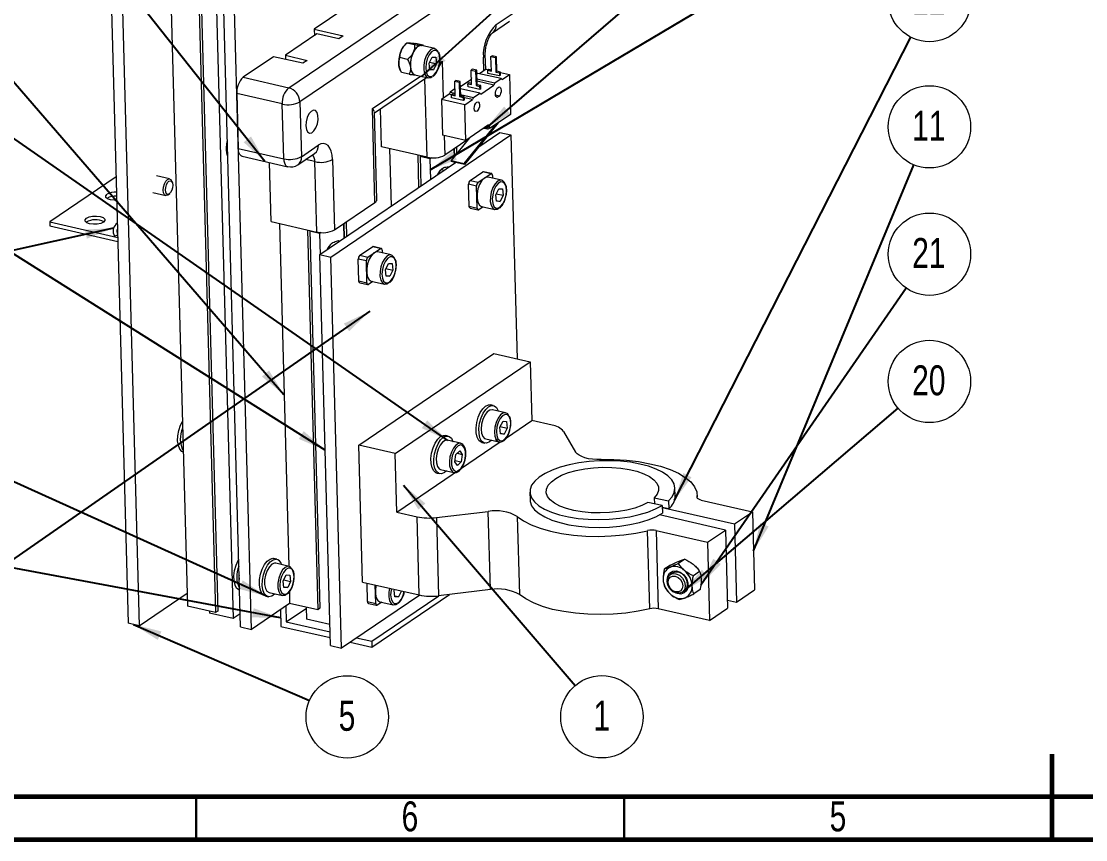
# Model space of a CAD drawing. Header units: millimetres. Extents: x 15 to 415, y 5 to 292.
# Drawn here: x 94.6 to 218.9, y 5 to 100.6 of the extents above; entities that cross this region are included whole.
import ezdxf

# ---------------------------------------------------------------- set-up
doc = ezdxf.new("R2010")
doc.units = ezdxf.units.MM
doc.styles.add('SLDTEXTSTYLE0', font='TXT', dxfattribs={"width": 0.75})
doc.dimstyles.new('SLDDIMSTYLE0', dxfattribs={"dimtxt": 0.18, "dimasz": 3.302, "dimexe": 0, "dimexo": 0.0625, "dimgap": 0, "dimtad": 0, "dimtih": 1, "dimtoh": 1, "dimdec": 0, "dimrnd": 1e-09, "dimzin": 0, "dimdsep": 46, "dimtxsty": 'Standard', "dimsah": 1, "dimcen": 0.09, "dimadec": 0, "dimazin": 0, "dimtfac": 3.302, "dimtdec": 0, "dimtofl": 0, "dimtmove": 0, "dimatfit": 3, "dimfxl": 1, "dimfrac": 2, "dimtolj": 1, "dimtzin": 0, "dimarcsym": 0})

# ---------------------------------------------------------------- blocks, each defined once
blk = doc.blocks.new('SW_NOTE_10')
at = {"color": 0, "linetype": 'Continuous', "lineweight": 0}
blk.add_circle((2.18, 4.28), 4.81, dxfattribs=at)
at = {"color": 0, "linetype": 'Continuous', "lineweight": 0, "insert": (2.11, 6.16), "char_height": 3.5, "attachment_point": 2, "style": 'SLDTEXTSTYLE0'}
blk.add_mtext('12', dxfattribs=at)
blk = doc.blocks.new('SW_NOTE_11')
at = {"color": 0, "linetype": 'Continuous', "lineweight": 0}
blk.add_circle((1.84, 4.44), 4.81, dxfattribs=at)
at = {"color": 0, "linetype": 'Continuous', "lineweight": 0, "insert": (1.77, 6.32), "char_height": 3.5, "attachment_point": 2, "style": 'SLDTEXTSTYLE0'}
blk.add_mtext('11', dxfattribs=at)
blk = doc.blocks.new('SW_NOTE_12')
at = {"color": 0, "linetype": 'Continuous', "lineweight": 0}
blk.add_circle((2.73, 3.95), 4.81, dxfattribs=at)
at = {"color": 0, "linetype": 'Continuous', "lineweight": 0, "insert": (2.66, 5.84), "char_height": 3.5, "attachment_point": 2, "style": 'SLDTEXTSTYLE0'}
blk.add_mtext('21', dxfattribs=at)
blk = doc.blocks.new('SW_NOTE_13')
at = {"color": 0, "linetype": 'Continuous', "lineweight": 0}
blk.add_circle((3.65, 3.12), 4.81, dxfattribs=at)
at = {"color": 0, "linetype": 'Continuous', "lineweight": 0, "insert": (3.58, 5), "char_height": 3.5, "attachment_point": 2, "style": 'SLDTEXTSTYLE0'}
blk.add_mtext('20', dxfattribs=at)
blk = doc.blocks.new('SW_NOTE_14')
at = {"color": 0, "linetype": 'Continuous', "lineweight": 0}
blk.add_circle((3.12, -3.65), 4.81, dxfattribs=at)
at = {"color": 0, "linetype": 'Continuous', "lineweight": 0, "insert": (3.09, -1.77), "char_height": 3.5, "attachment_point": 2, "style": 'SLDTEXTSTYLE0'}
blk.add_mtext('1', dxfattribs=at)
blk = doc.blocks.new('SW_NOTE_15')
at = {"color": 0, "linetype": 'Continuous', "lineweight": 0}
blk.add_circle((4.41, -1.91), 4.81, dxfattribs=at)
at = {"color": 0, "linetype": 'Continuous', "lineweight": 0, "insert": (4.38, -0.03), "char_height": 3.5, "attachment_point": 2, "style": 'SLDTEXTSTYLE0'}
blk.add_mtext('5', dxfattribs=at)

msp = doc.modelspace()

# ---------------------------------------------------------------- linework, layer by layer
at = {"color": 7, "linetype": 'Continuous', "lineweight": 15}
for p, q in [((101.71, 226.76), (107.06, 30.3)), ((102.98, 226.47), (108.33, 30)), ((109.06, 212.77), (113.98, 32.29)), ((112.34, 212.02), (117.25, 31.55)), ((112.6, 212.2), (117.51, 31.72)), ((115.84, 158.78), (119.32, 30.84)), ((120.17, 29.88), (116.69, 157.81)), ((121.44, 29.58), (117.96, 157.52)), ((125.8, 92.87), (150.53, 109.64)), ((151.84, 107.98), (127.12, 91.21)), ((136.93, 105.24), (128.78, 99.71)), ((150.04, 100.25), (152.02, 101.58)), ((128.78, 99.71), (132.18, 98.93)), ((128.78, 99.71), (128.8, 98.95)), ((149.61, 99.3), (151.58, 100.63)), ((129.1, 99.15), (125.42, 96.66)), ((131.65, 98.57), (129.1, 99.15)), ((132.18, 98.93), (131.65, 98.57)), ((139.61, 98.09), (139.42, 97.92)), ((140.51, 97.88), (139.61, 98.08)), ((141.51, 97.84), (140.61, 98.04)), ((141.24, 97.8), (141.32, 97.79)), ((142.87, 97.44), (141.32, 97.79)), ((141.55, 97.74), (141.51, 97.84)), ((124.04, 96.49), (120.49, 94.09)), ((127.44, 95.72), (124.04, 96.49)), ((125.42, 96.66), (127.97, 96.07)), ((125.42, 96.66), (125.43, 96.18)), ((127.97, 96.07), (127.44, 95.72)), ((139.69, 96.18), (138.79, 96.39)), ((142.2, 95.72), (142.55, 96.44)), ((142.27, 95.86), (143.06, 95.68)), ((142.55, 96.44), (142.97, 96.43)), ((142.97, 96.43), (143.06, 95.68)), ((148.81, 94.99), (148.76, 96.77)), ((149.43, 96.51), (149.57, 96.59)), ((149.48, 94.81), (149.43, 96.51)), ((149.43, 96.51), (149.94, 96.39)), ((150.08, 96.48), (149.57, 96.59)), ((150.08, 96.48), (149.94, 96.39)), ((149.94, 96.39), (149.99, 94.7)), ((150.12, 94.79), (150.08, 96.48)), ((138.77, 95.09), (138.83, 94.96)), ((139.88, 94.44), (138.98, 94.65)), ((142.28, 94.97), (142.2, 95.72)), ((142.27, 95.05), (142.71, 94.95)), ((142.71, 94.95), (142.28, 94.97)), ((143.06, 95.68), (142.71, 94.95)), ((147.12, 94.94), (147.25, 95.02)), ((147.17, 93.24), (147.12, 94.94)), ((147.12, 94.94), (147.63, 94.82)), ((147.76, 94.91), (147.25, 95.02)), ((147.76, 94.91), (147.63, 94.82)), ((147.63, 94.82), (147.68, 93.13)), ((147.81, 93.22), (147.76, 94.91)), ((147.89, 94.55), (147.77, 94.47)), ((150.61, 93.93), (147.89, 94.55)), ((148.87, 95.03), (148.1, 94.51)), ((148.87, 95.03), (149.14, 94.97)), ((149.19, 95), (149.06, 94.91)), ((149.07, 94.55), (149.06, 94.91)), ((149.06, 94.91), (149.48, 94.81)), ((150.43, 94.24), (149.07, 94.55)), ((149.48, 94.93), (149.19, 95)), ((149.99, 94.7), (150.12, 94.79)), ((149.99, 94.7), (150.42, 94.6)), ((150.55, 94.69), (150.12, 94.79)), ((150.55, 94.69), (150.42, 94.6)), ((150.42, 94.6), (150.43, 94.24)), ((150.56, 94.32), (150.55, 94.69)), ((150.55, 94.65), (151.59, 94.41)), ((120.49, 94.09), (125.8, 92.87)), ((135.82, 89.94), (141.9, 94.07)), ((140.54, 94.38), (142.09, 94.03)), ((145.2, 93.63), (145.33, 93.72)), ((145.25, 91.94), (145.2, 93.63)), ((145.2, 93.63), (145.71, 93.52)), ((145.84, 93.61), (145.33, 93.72)), ((145.84, 93.61), (145.71, 93.52)), ((145.71, 93.52), (145.76, 91.83)), ((145.89, 91.92), (145.84, 93.61)), ((147.06, 93.8), (145.86, 92.99)), ((146.87, 93.43), (146.74, 93.34)), ((146.75, 92.98), (146.74, 93.34)), ((146.74, 93.34), (147.17, 93.24)), ((147.16, 93.36), (146.87, 93.43)), ((147.14, 94.02), (147.06, 93.8)), ((147.15, 93.78), (147.06, 93.8)), ((147.79, 93.91), (149.88, 93.43)), ((149.78, 93.18), (147.8, 93.63)), ((149.88, 93.43), (149.78, 93.18)), ((149.88, 93.43), (150.61, 93.93)), ((150.56, 94.32), (150.43, 94.24)), ((150.72, 93.82), (150.61, 93.93)), ((150.72, 93.82), (151.59, 94.41)), ((151.59, 94.41), (151.72, 89.75)), ((125.05, 90.97), (119.74, 92.18)), ((119.74, 92.18), (119.91, 85.78)), ((144.56, 92.11), (143.66, 91.5)), ((144.66, 92.36), (144.56, 92.11)), ((144.83, 92.04), (144.56, 92.11)), ((145.22, 92.74), (144.66, 92.36)), ((144.66, 92.36), (145.24, 92.23)), ((144.95, 92.13), (144.82, 92.04)), ((144.83, 91.67), (144.82, 92.04)), ((144.82, 92.04), (145.25, 91.94)), ((145.24, 92.06), (144.95, 92.13)), ((148.12, 92.24), (145.86, 92.75)), ((145.88, 92.08), (147.38, 91.74)), ((148.11, 92.67), (146.75, 92.98)), ((147.38, 91.74), (148.12, 92.24)), ((147.68, 93.13), (147.81, 93.22)), ((147.68, 93.13), (148.1, 93.03)), ((148.23, 93.12), (147.81, 93.22)), ((148.23, 93.12), (148.1, 93.03)), ((148.1, 93.03), (148.11, 92.67)), ((148.24, 92.75), (148.11, 92.67)), ((148.23, 92.13), (148.12, 92.24)), ((148.23, 92.13), (149.78, 93.18)), ((148.24, 92.75), (148.23, 93.12)), ((150.15, 92.81), (150.38, 92.97)), ((125.23, 84.57), (125.05, 90.97)), ((127.12, 91.21), (127.29, 84.81)), ((146.38, 90.88), (143.66, 91.5)), ((143.66, 91.5), (143.78, 87.34)), ((146.19, 91.36), (144.83, 91.67)), ((145.76, 91.83), (145.89, 91.92)), ((145.76, 91.83), (146.18, 91.73)), ((146.31, 91.82), (145.89, 91.92)), ((146.31, 91.82), (146.18, 91.73)), ((146.18, 91.73), (146.19, 91.36)), ((146.32, 91.45), (146.19, 91.36)), ((146.32, 91.45), (146.31, 91.82)), ((147.28, 91.48), (146.32, 91.7)), ((146.38, 90.88), (147.28, 91.48)), ((146.5, 86.72), (146.38, 90.88)), ((147.38, 91.74), (147.28, 91.48)), ((150.41, 91.89), (149.97, 91.99)), ((150.1, 91.77), (150.19, 91.75)), ((150.41, 91.89), (150.19, 91.75)), ((135.87, 79.47), (135.58, 90.43)), ((136.1, 79.8), (135.82, 90.03)), ((136.65, 85.97), (136.53, 90.42)), ((151.72, 89.75), (149.35, 88.14)), ((146.29, 84), (150.02, 88.6)), ((150.28, 88.78), (146.32, 83.88)), ((149.15, 88.52), (146.5, 86.72)), ((149.15, 88.52), (149.35, 88.14)), ((130.71, 73.08), (151.75, 87.35)), ((146.5, 86.72), (143.78, 87.34)), ((148.01, 85.97), (150.48, 87.64)), ((148.61, 88.15), (149.04, 88.05)), ((148.69, 88.21), (148.92, 88.16)), ((149.35, 88.14), (148.79, 88.27)), ((148.91, 88.24), (148.92, 88.16)), ((150.48, 87.64), (151.75, 87.35)), ((151.75, 87.35), (152.47, 61.18)), ((118.61, 86.53), (118.62, 86.6)), ((127.29, 84.81), (129.26, 86.15)), ((141.96, 84.75), (136.65, 85.97)), ((146.83, 86.9), (144.03, 85)), ((146.91, 87), (144.76, 84.35)), ((145.4, 85.93), (145.42, 85.16)), ((146.67, 86.79), (146.68, 86.71)), ((118.65, 85.49), (118.59, 85.5)), ((119.91, 85.78), (125.23, 84.57)), ((120.37, 84.86), (125.68, 83.64)), ((126.86, 83.86), (128.83, 85.2)), ((128.83, 85.2), (128.83, 85.2)), ((137.59, 85.75), (137.78, 79.03)), ((140.87, 85.01), (140.97, 81.2)), ((141.14, 84.94), (141.23, 81.37)), ((142.3, 84.56), (141.14, 84.83)), ((142.48, 84.69), (142.3, 84.56)), ((142.3, 84.56), (142.37, 82.14)), ((145.08, 85.71), (145.11, 84.77)), ((145.13, 85.75), (145.16, 84.84)), ((123.76, 77.23), (123.57, 84.12)), ((129.08, 76.01), (128.85, 84.24)), ((129.43, 73.37), (145.28, 84.12)), ((130.92, 84.48), (131.14, 76.26)), ((143.7, 83.42), (143.63, 83.36)), ((143.63, 83.32), (143.98, 83.24)), ((144.76, 84.35), (146.29, 84)), ((144.76, 84.35), (144.79, 84.23)), ((146.32, 83.88), (144.79, 84.23)), ((145.12, 84.15), (145.13, 84.01)), ((145.18, 84.14), (145.18, 84.05)), ((146.32, 83.88), (146.29, 84)), ((105.64, 82.44), (97.88, 77.18)), ((111.89, 82.22), (110.35, 82.57)), ((147, 82.03), (148.47, 83.03)), ((147.93, 81.82), (149.4, 82.82)), ((149.4, 82.82), (148.47, 83.03)), ((149.49, 82.84), (148.55, 83.05)), ((150.65, 82.07), (149.1, 82.42)), ((149.6, 82.62), (149.6, 82.31)), ((112.2, 81.81), (112.12, 81.99)), ((147.75, 81.37), (146.82, 81.59)), ((146.89, 79.03), (146.82, 81.59)), ((147, 82.03), (147.93, 81.82)), ((147.82, 78.81), (147.75, 81.37)), ((149.98, 80.35), (150.33, 81.07)), ((150.33, 81.07), (150.76, 81.06)), ((150.76, 81.06), (150.84, 80.31)), ((109.91, 80.62), (111.45, 80.27)), ((111.75, 80.38), (111.9, 80.5)), ((150.06, 79.6), (149.98, 80.35)), ((150.05, 80.49), (150.84, 80.31)), ((150.05, 79.69), (150.49, 79.59)), ((150.49, 79.59), (150.06, 79.6)), ((150.84, 80.31), (150.49, 79.59)), ((131.14, 76.26), (135.87, 79.47)), ((146.89, 79.03), (147.82, 78.81)), ((147, 78.81), (147.93, 78.6)), ((148.53, 78.96), (148.02, 78.62)), ((148.32, 79.01), (149.87, 78.66)), ((97.88, 77.18), (97.9, 76.73)), ((97.88, 77.18), (105.83, 75.37)), ((123.76, 77.23), (129.08, 76.01)), ((132.51, 77.19), (132.55, 75.49)), ((97.9, 76.73), (105.84, 74.91)), ((105.78, 77.04), (105.66, 76.96)), ((124.71, 77.01), (125.8, 36.95)), ((127.98, 76.26), (129.19, 31.87)), ((128.25, 76.2), (129.45, 32.05)), ((129.41, 75.82), (128.25, 76.09)), ((129.59, 75.94), (129.41, 75.82)), ((132.19, 76.97), (132.24, 75.27)), ((132.24, 77.01), (132.29, 75.31)), ((105.47, 75.54), (105.82, 75.69)), ((129.41, 75.82), (129.48, 73.4)), ((131.61, 75.01), (131.79, 74.97)), ((130.68, 27.68), (129.43, 73.37)), ((129.43, 73.37), (130.71, 73.08)), ((130.36, 74), (130.55, 74.29)), ((130.55, 74.29), (130.73, 74.25)), ((134.11, 73.29), (135.58, 74.29)), ((135.04, 73.08), (136.51, 74.08)), ((136.51, 74.08), (135.58, 74.29)), ((136.6, 74.1), (135.67, 74.31)), ((137.76, 73.33), (136.21, 73.68)), ((136.71, 73.88), (136.72, 73.57)), ((131.95, 27.39), (130.71, 73.08)), ((134.87, 72.63), (133.93, 72.84)), ((134, 70.29), (133.93, 72.84)), ((134.11, 73.29), (135.04, 73.08)), ((134.94, 70.07), (134.87, 72.63)), ((137.09, 71.61), (137.44, 72.33)), ((137.44, 72.33), (137.87, 72.32)), ((137.87, 72.32), (137.95, 71.57)), ((137.17, 70.86), (137.09, 71.61)), ((137.16, 71.75), (137.95, 71.57)), ((137.16, 70.94), (137.6, 70.84)), ((137.95, 71.57), (137.6, 70.84)), ((134, 70.29), (134.94, 70.07)), ((134.11, 70.07), (135.04, 69.86)), ((135.64, 70.22), (135.13, 69.88)), ((135.43, 70.27), (136.98, 69.92)), ((137.6, 70.84), (137.17, 70.86)), ((133.99, 51.11), (149.75, 61.8)), ((149.75, 61.8), (154, 60.83)), ((138.24, 50.13), (154, 60.83)), ((154, 60.83), (154.19, 53.97)), ((149.7, 55.73), (149.36, 55.81)), ((151.14, 54.89), (149.59, 55.24)), ((150.48, 53.2), (150.84, 53.91)), ((150.84, 53.91), (151.26, 53.86)), ((151.23, 51.97), (154.19, 53.97)), ((151.26, 53.86), (151.32, 53.1)), ((156.56, 53.43), (154.19, 53.97)), ((144.44, 52.16), (144.1, 52.24)), ((150.54, 52.44), (150.48, 53.2)), ((150.52, 53.28), (151.32, 53.1)), ((150.53, 52.49), (150.96, 52.39)), ((150.96, 52.39), (150.54, 52.44)), ((151.32, 53.1), (150.96, 52.39)), ((157.9, 52.71), (159.32, 50.28)), ((113.45, 51.52), (113.45, 51.57)), ((134.42, 35.11), (133.99, 51.11)), ((138.24, 50.13), (133.99, 51.11)), ((138.42, 43.28), (150.51, 51.48)), ((145.88, 51.32), (144.33, 51.68)), ((148.36, 51.42), (148.7, 51.34)), ((148.81, 51.83), (150.36, 51.48)), ((138.42, 43.28), (138.24, 50.13)), ((145.19, 49.15), (145.33, 50)), ((145.33, 50), (145.78, 50.43)), ((145.49, 50.15), (146.08, 50.01)), ((145.78, 50.43), (146.08, 50.01)), ((146.08, 50.01), (145.94, 49.16)), ((145.5, 48.73), (145.19, 49.15)), ((145.22, 49.33), (145.94, 49.16)), ((145.94, 49.16), (145.5, 48.73)), ((143.1, 47.85), (143.44, 47.78)), ((143.55, 48.26), (145.1, 47.91)), ((145.07, 47.92), (145.2, 47.9)), ((170.94, 45.17), (170.92, 46.08)), ((153.97, 45.62), (153.99, 44.71)), ((168.5, 44.95), (170.16, 44.61)), ((168.5, 44.95), (168.52, 44.25)), ((173.52, 44.96), (173.51, 45.24)), ((169.42, 44.06), (167.76, 44.4)), ((169.42, 44.06), (169.45, 43.15)), ((169.43, 43.85), (170.19, 43.69)), ((169.43, 43.83), (177.87, 41.9)), ((170.16, 44.61), (170.19, 43.69)), ((173.98, 44.69), (179.98, 43.33)), ((138.42, 43.28), (140.79, 42.74)), ((141.04, 33.6), (140.79, 42.74)), ((143.06, 42.64), (149.11, 43.36)), ((143.06, 42.64), (143.31, 33.5)), ((149.36, 34.22), (149.11, 43.36)), ((152.5, 42.78), (152.75, 33.64)), ((176.82, 41.18), (169.1, 42.95)), ((177.87, 41.9), (179.98, 43.33)), ((179.98, 43.33), (180.22, 34.19)), ((167.97, 31.98), (167.72, 41.11)), ((168.72, 41.13), (174.71, 39.76)), ((168.72, 41.13), (168.97, 31.99)), ((174.71, 39.76), (176.82, 41.18)), ((176.82, 41.18), (177.07, 32.05)), ((177.87, 41.9), (178.12, 32.76)), ((174.71, 39.76), (174.96, 30.62)), ((123.96, 37.88), (124.06, 37.86)), ((124.4, 37.79), (124.06, 37.86)), ((172.07, 37.77), (171.34, 37.28)), ((125.84, 36.94), (124.28, 37.3)), ((170.4, 37.1), (169.67, 36.61)), ((170.64, 36.16), (170.36, 35.97)), ((173.8, 36.33), (173.07, 35.83)), ((125.17, 35.22), (125.51, 35.95)), ((125.25, 34.48), (125.17, 35.22)), ((125.23, 35.37), (126.02, 35.19)), ((125.51, 35.95), (125.94, 35.93)), ((126.02, 35.19), (125.68, 34.46)), ((125.94, 35.93), (126.02, 35.19)), ((134.42, 35.11), (141.04, 33.6)), ((135.02, 32.82), (134.96, 34.99)), ((108.33, 30), (113.94, 33.81)), ((123.5, 33.89), (125.06, 33.53)), ((125.24, 34.56), (125.68, 34.46)), ((125.68, 34.46), (125.25, 34.48)), ((125.88, 33.95), (125.91, 32.62)), ((141.1, 33.59), (131.95, 27.39)), ((135.52, 27.51), (144.58, 33.65)), ((135.96, 32.61), (135.9, 34.78)), ((138.11, 34.14), (138.17, 34.26)), ((138.19, 33.4), (138.11, 34.14)), ((138.96, 34.08), (138.62, 33.38)), ((149.36, 34.22), (143.31, 33.5)), ((171.77, 33.91), (172.04, 34.09)), ((173.85, 34.22), (173.13, 33.72)), ((178.12, 32.76), (180.22, 34.19)), ((125.91, 32.62), (121.44, 29.58)), ((123.05, 33.48), (123.39, 33.4)), ((129.19, 31.87), (125.91, 32.62)), ((135.02, 32.82), (135.96, 32.61)), ((135.13, 32.6), (136.06, 32.39)), ((135.5, 28.19), (143.33, 33.51)), ((136.66, 32.76), (136.15, 32.41)), ((136.45, 32.8), (138, 32.45)), ((138.18, 33.48), (138.62, 33.38)), ((138.62, 33.38), (138.19, 33.4)), ((177.04, 33.01), (178.12, 32.76)), ((117.25, 31.55), (113.98, 32.29)), ((116.55, 31.7), (116.56, 31.47)), ((119.32, 30.84), (116.56, 31.47)), ((117.51, 31.72), (117.25, 31.55)), ((120.13, 31.39), (119.32, 30.84)), ((124.84, 31.89), (124.89, 29.93)), ((125.46, 32.31), (125.51, 30.47)), ((125.51, 30.47), (127.86, 32.07)), ((127.85, 32.17), (127.89, 30.76)), ((129.45, 32.05), (129.19, 31.87)), ((174.96, 30.62), (168.97, 31.99)), ((174.96, 30.62), (177.07, 32.05)), ((108.33, 30), (107.06, 30.3)), ((120.17, 29.88), (121.44, 29.58)), ((124.89, 29.93), (130.65, 28.62)), ((125.51, 30.47), (130.63, 29.3)), ((130.61, 30.14), (127.89, 30.76)), ((130.68, 27.68), (131.95, 27.39)), ((132.98, 28.09), (135.52, 27.51)), ((133.73, 28.6), (135.5, 28.19)), ((135.5, 28.19), (135.52, 27.51))]:
    msp.add_line(p, q, dxfattribs=at)
at = {"color": 8, "linetype": 'Continuous', "lineweight": 15}
for p, q in [((143.44, 95.77), (143.73, 95.96)), ((143.73, 95.96), (143.85, 91.62)), ((148.58, 94.84), (148.54, 96.43)), ((135.58, 90.43), (141.18, 94.23)), ((141.96, 84.75), (141.71, 93.94)), ((143.97, 87.3), (144.03, 85)), ((128.85, 84.24), (127.77, 84.48)), ((173.51, 45.04), (173.51, 45.01))]:
    msp.add_line(p, q, dxfattribs=at)
at = {"color": 7, "linetype": 'Continuous', "lineweight": 60}
for p, q in [((215, 5), (215, 15)), ((410, 10), (20, 10)), ((415, 5), (15, 5))]:
    msp.add_line(p, q, dxfattribs=at)
at = {"color": 7, "linetype": 'Continuous', "lineweight": 30}
for p, q in [((115, 5), (115, 10)), ((165, 5), (165, 10))]:
    msp.add_line(p, q, dxfattribs=at)
at = {"color": 7, "linetype": 'Continuous', "lineweight": 15, "flags": 128}
for points in [[(141.32, 97.79), (141.17, 97.8), (140.86, 97.67), (140.57, 97.37), (140.31, 96.94), (140.12, 96.4), (140.02, 95.84), (140.01, 95.3), (140.11, 94.85), (140.29, 94.53), (140.54, 94.38)], [(143.25, 97.08), (143.21, 97.15), (142.99, 97.39), (142.72, 97.45), (142.42, 97.32), (142.12, 97.02), (141.86, 96.58), (141.67, 96.05), (141.57, 95.49), (141.57, 94.95), (141.66, 94.49), (141.84, 94.18), (142.09, 94.03), (142.39, 94.06), (142.57, 94.17)], [(143.41, 95.67), (143.46, 96.2), (143.4, 96.67), (143.26, 97.02), (143.04, 97.21), (142.77, 97.23), (142.48, 97.05), (142.21, 96.72), (141.99, 96.26), (141.85, 95.73), (141.8, 95.2), (141.85, 94.73), (141.99, 94.38), (142.21, 94.18), (142.48, 94.17), (142.77, 94.35), (143.04, 94.68), (143.26, 95.14), (143.41, 95.67)], [(150.19, 91.75), (150.1, 91.77), (150.02, 91.84), (149.97, 91.97), (149.95, 92.13), (149.96, 92.31), (150, 92.5), (150.07, 92.67), (150.15, 92.81)], [(150.38, 92.97), (150.47, 92.95), (150.54, 92.86), (150.59, 92.74), (150.61, 92.57), (150.6, 92.39), (150.56, 92.21), (150.49, 92.03), (150.41, 91.89)], [(147.47, 90.45), (147.49, 90.68), (147.55, 90.89), (147.65, 91.08), (147.77, 91.2), (147.89, 91.24), (147.99, 91.19), (148.06, 91.06), (148.09, 90.87), (148.07, 90.65), (148.01, 90.43), (147.91, 90.25), (147.8, 90.13), (147.68, 90.09), (147.57, 90.14), (147.5, 90.26), (147.47, 90.45)], [(127.8, 88.41), (127.86, 87.99), (128.01, 87.7), (128.23, 87.56), (128.49, 87.61), (128.75, 87.83), (128.98, 88.2), (129.15, 88.66), (129.24, 89.16), (129.22, 89.62), (129.12, 89.98), (128.93, 90.2), (128.68, 90.25), (128.42, 90.11), (128.17, 89.81), (127.96, 89.39), (127.83, 88.9), (127.8, 88.41)], [(148.92, 88.16), (148.97, 88.09), (149.04, 88.05), (149.11, 88.05), (149.19, 88.09), (149.26, 88.16), (149.27, 88.16)], [(130.92, 84.48), (130.87, 85), (130.77, 85.45), (130.61, 85.82), (130.4, 86.11), (130.15, 86.29), (129.87, 86.35), (129.57, 86.31), (129.26, 86.15)], [(120.37, 84.86), (120.29, 84.88), (120.17, 84.97), (120.07, 85.11), (119.99, 85.3), (119.94, 85.53), (119.91, 85.78)], [(111.14, 80.89), (111.17, 81.26), (111.28, 81.64), (111.44, 81.95), (111.64, 82.16), (111.85, 82.23), (112.02, 82.14), (112.12, 81.99)], [(149.1, 82.42), (148.95, 82.43), (148.65, 82.3), (148.35, 82.01), (148.1, 81.57), (147.91, 81.04), (147.8, 80.47), (147.8, 79.93), (147.89, 79.48), (148.08, 79.16), (148.32, 79.01)], [(151.03, 81.71), (151, 81.78), (150.78, 82.02), (150.5, 82.08), (150.2, 81.95), (149.9, 81.65), (149.65, 81.21), (149.46, 80.68), (149.36, 80.12), (149.35, 79.58), (149.44, 79.13), (149.63, 78.81), (149.88, 78.66), (150.17, 78.69), (150.35, 78.8)], [(149.6, 82.62), (149.59, 82.68), (149.58, 82.73), (149.56, 82.78), (149.54, 82.81), (149.51, 82.83), (149.47, 82.84), (149.44, 82.83), (149.4, 82.82)], [(111.75, 80.38), (111.69, 80.33), (111.49, 80.26), (111.31, 80.35), (111.19, 80.57), (111.14, 80.89)], [(111.4, 80.92), (111.43, 81.22), (111.51, 81.53), (111.65, 81.78), (111.81, 81.95), (111.97, 82), (112.12, 81.94), (112.21, 81.76), (112.26, 81.5), (112.23, 81.19), (112.14, 80.89), (112.01, 80.63), (111.85, 80.47), (111.68, 80.41), (111.54, 80.48), (111.44, 80.66), (111.4, 80.92)], [(151.19, 80.3), (151.24, 80.83), (151.19, 81.3), (151.04, 81.65), (150.82, 81.85), (150.55, 81.86), (150.26, 81.68), (149.99, 81.35), (149.77, 80.89), (149.63, 80.36), (149.58, 79.83), (149.63, 79.36), (149.78, 79.01), (150, 78.81), (150.27, 78.8), (150.56, 78.98), (150.83, 79.31), (151.05, 79.77), (151.19, 80.3)], [(105.71, 79.72), (105.4, 79.72), (104.97, 79.77), (104.63, 79.89), (104.44, 80.06), (104.43, 80.24), (104.59, 80.42)], [(147, 78.81), (146.98, 78.82), (146.95, 78.84), (146.93, 78.87), (146.91, 78.91), (146.89, 78.97), (146.89, 79.03)], [(147.82, 78.81), (147.83, 78.75), (147.84, 78.7), (147.86, 78.66), (147.88, 78.62), (147.91, 78.6), (147.95, 78.6), (147.98, 78.6), (148.02, 78.62)], [(102.17, 77.62), (102.48, 77.77), (102.9, 77.85), (103.36, 77.87), (103.79, 77.81), (104.12, 77.7), (104.31, 77.53), (104.33, 77.35), (104.17, 77.17), (103.85, 77.02), (103.44, 76.94), (102.98, 76.92), (102.55, 76.98), (102.21, 77.1), (102.02, 77.26), (102.01, 77.45), (102.17, 77.62)], [(136.21, 73.68), (136.06, 73.69), (135.76, 73.56), (135.46, 73.26), (135.21, 72.82), (135.02, 72.29), (134.91, 71.73), (134.91, 71.19), (135, 70.74), (135.19, 70.42), (135.43, 70.27)], [(136.71, 73.88), (136.7, 73.94), (136.69, 73.99), (136.67, 74.04), (136.65, 74.07), (136.62, 74.09), (136.59, 74.1), (136.55, 74.09), (136.51, 74.08)], [(138.15, 72.97), (138.11, 73.04), (137.89, 73.28), (137.61, 73.34), (137.31, 73.21), (137.02, 72.91), (136.76, 72.47), (136.57, 71.94), (136.47, 71.38), (136.46, 70.84), (136.56, 70.38), (136.74, 70.06), (136.99, 69.91), (137.28, 69.95), (137.47, 70.06)], [(138.3, 71.56), (138.35, 72.09), (138.3, 72.56), (138.16, 72.91), (137.93, 73.1), (137.66, 73.12), (137.38, 72.94), (137.1, 72.61), (136.88, 72.15), (136.74, 71.62), (136.69, 71.09), (136.74, 70.62), (136.89, 70.27), (137.11, 70.07), (137.38, 70.06), (137.67, 70.23), (137.94, 70.57), (138.16, 71.03), (138.3, 71.56)], [(134.11, 70.07), (134.09, 70.08), (134.06, 70.1), (134.04, 70.13), (134.02, 70.17), (134.01, 70.23), (134, 70.29)], [(134.94, 70.07), (134.94, 70.01), (134.95, 69.96), (134.97, 69.92), (135, 69.88), (135.02, 69.86), (135.06, 69.85), (135.09, 69.86), (135.13, 69.88)], [(148.36, 51.42), (148.27, 51.45), (148, 51.66), (147.8, 52.03), (147.69, 52.53), (147.68, 53.11), (147.76, 53.74), (147.93, 54.36), (148.17, 54.91), (148.47, 55.36), (148.8, 55.67), (149.14, 55.81), (149.36, 55.81)], [(149.48, 51.68), (149.25, 51.48), (148.92, 51.34), (148.61, 51.37), (148.34, 51.58), (148.14, 51.95), (148.03, 52.45), (148.02, 53.04), (148.1, 53.66), (148.27, 54.28), (148.51, 54.83), (148.81, 55.28), (149.14, 55.59), (149.48, 55.74), (149.79, 55.7), (150.06, 55.49), (150.25, 55.12), (150.26, 55.09)], [(149.59, 55.24), (149.57, 55.25), (149.28, 55.21), (148.97, 54.98), (148.7, 54.6), (148.47, 54.11), (148.33, 53.55), (148.28, 52.99), (148.33, 52.49), (148.47, 52.11)], [(151.53, 54.52), (151.38, 54.75), (151.12, 54.89), (150.83, 54.85), (150.53, 54.63), (150.25, 54.25), (150.02, 53.75), (149.88, 53.2), (149.83, 52.64), (149.88, 52.14), (150.02, 51.75), (150.02, 51.75)], [(113.49, 50.29), (113.32, 50.37), (113.07, 50.64), (112.91, 51.06), (112.83, 51.6), (112.85, 52.2), (112.97, 52.83), (113.17, 53.43), (113.39, 53.88)], [(150.24, 51.86), (150.46, 51.65), (150.72, 51.61), (151.01, 51.77), (151.28, 52.08), (151.51, 52.53), (151.67, 53.05), (151.73, 53.59), (151.69, 54.07), (151.55, 54.44), (151.34, 54.65), (151.07, 54.69), (150.79, 54.53), (150.51, 54.22), (150.28, 53.77), (150.13, 53.25), (150.07, 52.71), (150.11, 52.23), (150.24, 51.86)], [(143.1, 47.85), (143, 47.88), (142.74, 48.09), (142.54, 48.46), (142.43, 48.96), (142.42, 49.55), (142.5, 50.17), (142.67, 50.79), (142.91, 51.34), (143.21, 51.79), (143.54, 52.1), (143.88, 52.25), (144.1, 52.24)], [(144.22, 48.11), (143.99, 47.91), (143.66, 47.77), (143.34, 47.81), (143.08, 48.02), (142.88, 48.39), (142.77, 48.88), (142.76, 49.47), (142.84, 50.09), (143.01, 50.71), (143.25, 51.27), (143.55, 51.72), (143.88, 52.03), (144.22, 52.17), (144.53, 52.13), (144.8, 51.92), (144.99, 51.55), (145, 51.52)], [(144.33, 51.68), (144.08, 51.66), (143.77, 51.47), (143.49, 51.12), (143.25, 50.65), (143.09, 50.1), (143.02, 49.54), (143.05, 49.02), (143.17, 48.61), (143.38, 48.34), (143.55, 48.26)], [(145.38, 48.04), (145.66, 48.13), (145.95, 48.41), (146.19, 48.82), (146.37, 49.32), (146.46, 49.86), (146.45, 50.36), (146.34, 50.77), (146.15, 51.04), (145.9, 51.13), (145.61, 51.03), (145.33, 50.76), (145.08, 50.34), (144.91, 49.84), (144.82, 49.3), (144.83, 48.8), (144.93, 48.39), (145.12, 48.13), (145.38, 48.04)], [(148.47, 52.11), (148.69, 51.88), (148.81, 51.83)], [(150.02, 51.75), (150.24, 51.52), (150.36, 51.48)], [(162.29, 49.41), (161.79, 49.42), (161.29, 49.45), (160.83, 49.52), (160.4, 49.63), (160.03, 49.76), (159.72, 49.92), (159.48, 50.09), (159.32, 50.28)], [(170.16, 44.61), (170.59, 45.08), (170.84, 45.58), (170.92, 46.08), (170.82, 46.57), (170.54, 47.05), (170.09, 47.51), (169.48, 47.93), (168.72, 48.3), (167.83, 48.63), (166.82, 48.89), (165.72, 49.1), (164.56, 49.23), (163.35, 49.29), (162.12, 49.28), (160.89, 49.2), (159.7, 49.04), (158.57, 48.82), (157.52, 48.54), (156.57, 48.2), (155.75, 47.81), (155.07, 47.37), (154.54, 46.91), (154.18, 46.43), (154, 45.93), (153.99, 45.43), (154.16, 44.94), (154.51, 44.47), (155.02, 44.02), (155.69, 43.62), (156.5, 43.26), (157.44, 42.96), (158.49, 42.72), (159.61, 42.55), (160.8, 42.44), (162.02, 42.41), (163.25, 42.45), (164.47, 42.56), (165.64, 42.74), (166.74, 42.99), (167.75, 43.29), (168.65, 43.65), (169.42, 44.06)], [(167.76, 44.4), (167.06, 44.06), (166.24, 43.76), (165.31, 43.52), (164.31, 43.34), (163.26, 43.22), (162.18, 43.18), (161.12, 43.21), (160.09, 43.31), (159.12, 43.48), (158.24, 43.71), (157.47, 43.99), (156.84, 44.33), (156.35, 44.71), (156.03, 45.12), (155.88, 45.55), (155.91, 45.98), (156.11, 46.42), (156.48, 46.83), (157.01, 47.22), (157.68, 47.58), (158.48, 47.89), (159.39, 48.14), (160.38, 48.34), (161.42, 48.46), (162.49, 48.52), (163.56, 48.5), (164.6, 48.42), (165.58, 48.26), (166.48, 48.05), (167.27, 47.77), (167.94, 47.44), (168.45, 47.07), (168.81, 46.67), (168.99, 46.24), (169, 45.81), (168.83, 45.37), (168.5, 44.95)], [(162.29, 49.41), (163.78, 49.42), (165.24, 49.34), (166.66, 49.18), (167.99, 48.94), (169.23, 48.63), (170.35, 48.26), (171.32, 47.82), (172.13, 47.33), (172.76, 46.8), (173.21, 46.23), (173.46, 45.64), (173.51, 45.04)], [(173.98, 44.69), (173.88, 44.72), (173.78, 44.76), (173.7, 44.8), (173.63, 44.84), (173.57, 44.89), (173.53, 44.94), (173.51, 44.99), (173.51, 45.04)], [(153.99, 44.71), (154.01, 44.51), (154.18, 44.02), (154.53, 43.55), (155.04, 43.11), (155.72, 42.71), (156.53, 42.35), (157.47, 42.05), (158.51, 41.81), (159.64, 41.63), (160.82, 41.53), (162.05, 41.49), (163.28, 41.53), (164.49, 41.64), (165.66, 41.83), (166.77, 42.07), (167.78, 42.38), (168.68, 42.74), (169.45, 43.15)], [(152.5, 42.78), (153.24, 42.27), (154.14, 41.81), (155.19, 41.4), (156.37, 41.06), (157.67, 40.79), (159.05, 40.6), (160.5, 40.48), (161.98, 40.45), (163.47, 40.5), (164.94, 40.63), (166.36, 40.83), (167.72, 41.11)], [(120.05, 34.16), (119.99, 34.19), (119.72, 34.4), (119.53, 34.76), (119.42, 35.26), (119.4, 35.85), (119.48, 36.47), (119.65, 37.09), (119.89, 37.64), (119.95, 37.75)], [(123.05, 33.48), (122.85, 33.57), (122.61, 33.84), (122.45, 34.26), (122.37, 34.8), (122.39, 35.4), (122.51, 36.03), (122.71, 36.63), (122.97, 37.15), (123.29, 37.55), (123.63, 37.8), (123.96, 37.88)], [(124.18, 33.73), (124.16, 33.71), (123.82, 33.46), (123.49, 33.39), (123.19, 33.49), (122.95, 33.76), (122.79, 34.18), (122.71, 34.72), (122.73, 35.32), (122.85, 35.95), (123.05, 36.55), (123.31, 37.07), (123.63, 37.47), (123.97, 37.72), (124.3, 37.8), (124.3, 37.8)], [(124.28, 37.3), (124.13, 37.31), (123.83, 37.18), (123.54, 36.88), (123.28, 36.44), (123.09, 35.91), (122.99, 35.35), (122.98, 34.81), (123.08, 34.35), (123.26, 34.03), (123.5, 33.89)], [(126.22, 36.59), (126.18, 36.66), (125.96, 36.89), (125.69, 36.95), (125.38, 36.82), (125.09, 36.53), (124.83, 36.09), (124.64, 35.56), (124.54, 34.99), (124.53, 34.45), (124.63, 34), (124.81, 33.68), (125.06, 33.53), (125.36, 33.57), (125.54, 33.68)], [(126.37, 35.17), (126.42, 35.7), (126.37, 36.17), (126.23, 36.53), (126.01, 36.72), (125.74, 36.73), (125.45, 36.56), (125.18, 36.22), (124.96, 35.76), (124.81, 35.24), (124.76, 34.71), (124.82, 34.24), (124.96, 33.88), (125.18, 33.69), (125.45, 33.68), (125.74, 33.85), (126.01, 34.19), (126.23, 34.65), (126.37, 35.17)], [(170.01, 35.31), (170, 35.34), (170.07, 35.8), (170.3, 36.16), (170.66, 36.37), (171.09, 36.4), (171.54, 36.25), (171.95, 35.94), (172.27, 35.52), (172.44, 35.02), (172.45, 34.54), (172.3, 34.12), (172.01, 33.83), (171.61, 33.71), (171.16, 33.76), (171.01, 33.82)], [(170, 35.18), (170.07, 35.6), (170.29, 35.92), (170.63, 36.09), (171.03, 36.08), (171.44, 35.9), (171.79, 35.58), (172.03, 35.15), (172.13, 34.7), (172.06, 34.28), (171.84, 33.96), (171.5, 33.79), (171.1, 33.8), (170.69, 33.98), (170.34, 34.3), (170.1, 34.73), (170, 35.18)], [(172.04, 34.09), (172.12, 34.15), (172.34, 34.47), (172.4, 34.89), (172.31, 35.34), (172.07, 35.76), (171.72, 36.09), (171.31, 36.27), (170.91, 36.28), (170.64, 36.16)], [(170.12, 35.07), (170.18, 35.41), (170.35, 35.67), (170.62, 35.8), (170.95, 35.8), (171.28, 35.65), (171.56, 35.39), (171.75, 35.05), (171.83, 34.68), (171.77, 34.35), (171.6, 34.09), (171.32, 33.96), (171, 33.96), (170.67, 34.1), (170.39, 34.37), (170.19, 34.71), (170.12, 35.07)], [(136.02, 34.75), (135.93, 34.26), (135.93, 33.73), (136.02, 33.27), (136.21, 32.95), (136.45, 32.8)], [(137.57, 34.4), (137.49, 33.91), (137.48, 33.37), (137.58, 32.92), (137.76, 32.6), (138.01, 32.45), (138.3, 32.48), (138.49, 32.59)], [(167.97, 31.98), (166.61, 31.69), (165.19, 31.49), (163.72, 31.36), (162.23, 31.31), (160.75, 31.35), (159.3, 31.46), (157.92, 31.65), (156.62, 31.92), (155.44, 32.26), (154.39, 32.67), (153.49, 33.13), (152.75, 33.64)], [(135.13, 32.6), (135.11, 32.61), (135.08, 32.63), (135.06, 32.66), (135.04, 32.71), (135.03, 32.76), (135.02, 32.82)], [(135.96, 32.61), (135.96, 32.55), (135.97, 32.49), (135.99, 32.45), (136.02, 32.42), (136.04, 32.4), (136.08, 32.39), (136.11, 32.39), (136.15, 32.41)]]:
    msp.add_lwpolyline(points, dxfattribs=at)
at = {"color": 8, "linetype": 'Continuous', "lineweight": 15, "flags": 128}
for points in [[(125.23, 84.57), (125.25, 84.31), (125.3, 84.09), (125.38, 83.9), (125.48, 83.76), (125.61, 83.67), (125.68, 83.64)], [(145.87, 51.32), (145.63, 51.31), (145.33, 51.12), (145.04, 50.77), (144.8, 50.29), (144.64, 49.74), (144.57, 49.18), (144.6, 48.67), (144.72, 48.25), (144.93, 47.99), (145.07, 47.92)], [(137.8, 34.34), (137.76, 34.15), (137.71, 33.62), (137.76, 33.15), (137.91, 32.8), (138.13, 32.61), (138.4, 32.6), (138.69, 32.77), (138.96, 33.1), (139.18, 33.56), (139.3, 34)]]:
    msp.add_lwpolyline(points, dxfattribs=at)
at = {"color": 7, "linetype": 'Continuous', "lineweight": 15}
for centre, radius, start, end in [((153.34, 96.74), 4.81, 133.2628, 183.6829), ((141.98, 95.85), 3.33, 154.5031, 184.8632), ((140.71, 96.53), 1.9, 132.8103, 156.3316), ((141.48, 96.63), 1.2, 101.6418, 163.0797), ((143.34, 95.54), 3.33, 154.5031, 184.8632), ((140.34, 95.73), 1.69, 185.2674, 201.9986), ((140.91, 95.19), 0.891, 175.5654, 245.4269), ((122.14, 92.33), 2.41, 133.2628, 183.6829), ((127.45, 91.12), 2.41, 133.2628, 183.6829), ((125.31, 91.14), 1.8, 2.3487, 74.2518), ((125.76, 93.86), 2.98, 256.3351, 297.1528), ((121.07, 85.8), 2.57, 163.4307, 199.6877), ((125.93, 87.47), 2.98, 256.3351, 297.1528), ((142.67, 87.65), 2.98, 256.3351, 297.1528), ((126.02, 85.11), 1.5, 257.1402, 304.1461), ((129.56, 87.13), 2.98, 256.3351, 297.1528), ((145.03, 81.89), 2.03, 133.527, 156.4664), ((148.54, 82.95), 0.108, 79.4451, 128.3025), ((147.38, 81.62), 0.561, 133.2628, 183.6829), ((148.31, 81.41), 0.561, 133.2628, 183.6829), ((105.54, 78.38), 1.84, 85.2066, 122.221), ((105.58, 78.58), 2.09, 87.2314, 118.3762), ((135.69, 79.84), 0.415, 297.1077, 354.7851), ((103.22, 75.4), 2.05, 61.3357, 121.7827), ((106.32, 76.14), 1.04, 121.0688, 215.2203), ((106.46, 76.07), 0.731, 154.0444, 209.074), ((106.45, 76.07), 0.723, 153.6853, 209.4332), ((129.78, 78.91), 2.98, 256.3351, 297.1528), ((132.02, 73.22), 1.89, 128.2951, 157.593), ((135.65, 74.2), 0.108, 79.4451, 128.3025), ((134.49, 72.88), 0.561, 133.2628, 183.6829), ((135.43, 72.67), 0.561, 133.2628, 183.6829), ((116.21, 51.85), 3.07, 156.0916, 207.0268), ((156.3, 51.35), 2.1, 40.319, 82.8752), ((116.25, 51.85), 2.81, 176.2679, 185.8138), ((169.05, 45.21), 1.9, 306.9307, 358.7818), ((142.22, 49.45), 6.86, 258.0084, 277.0294), ((150.01, 38.41), 5.03, 60.2707, 100.2666), ((168.25, 38.88), 2.3, 78.0483, 103.1923), ((124.15, 36.98), 0.83, 11.1885, 79.5139), ((122.92, 35.73), 3.19, 157.1915, 205.9269), ((170.91, 35.57), 1.38, 114.3561, 185.3204), ((170.86, 35.2), 1.72, 46.6005, 107.68), ((170.47, 34.54), 2.47, 2.9432, 50.4317), ((122.72, 35.73), 2.73, 176.1309, 186.5205), ((172, 35.57), 2.47, 182.9432, 230.4317), ((142.47, 40.31), 6.86, 258.0084, 277.0294), ((150.26, 29.27), 5.03, 60.2707, 100.2666), ((171.61, 34.91), 1.72, 226.6005, 287.68), ((171.56, 34.54), 1.38, 294.3561, 5.3204), ((168.49, 29.74), 2.3, 78.0483, 103.1923)]:
    msp.add_arc(centre, radius, start, end, dxfattribs=at)
at = {"color": 8, "linetype": 'Continuous', "lineweight": 15}
for centre, radius, start, end in [((148.98, 100.16), 1.07, 306.232, 4.8234), ((148.35, 96.8), 0.416, 297.1552, 354.382), ((128.2, 86.06), 1.07, 306.1665, 4.8263), ((126.23, 84.72), 1.07, 306.1665, 4.8263), ((127.62, 84.3), 1.23, 357.2877, 37.4958)]:
    msp.add_arc(centre, radius, start, end, dxfattribs=at)
at = {"color": 7, "linetype": 'Continuous', "lineweight": 15}
for centre, major_axis, ratio, start_param, end_param in [((142.45, 96.26), (0.94, 1.84), 0.621621, 4.521617, 4.869392), ((134.3, 90.73), (1.5, -0.77), 0.289073, 0.157003, 0.722203)]:
    msp.add_ellipse(centre, major_axis=major_axis, ratio=ratio, start_param=start_param, end_param=end_param, dxfattribs=at)
for points, knots in [([(148.76, 96.77), (148.76, 96.84), (148.76, 97.07), (148.81, 97.49), (148.92, 98.01), (149.09, 98.5), (149.28, 98.89), (149.46, 99.15), (149.58, 99.28), (149.6, 99.29), (149.61, 99.3)], [0, 0, 0, 0, 0.076349, 0.222803, 0.373051, 0.524687, 0.672957, 0.800724, 0.92118, 1, 1, 1, 1]), ([(138.79, 96.39), (138.81, 96.65), (138.82, 96.96), (138.95, 97.25), (138.97, 97.29)], [0, 0, 0, 0, 0.879032, 1, 1, 1, 1]), ([(138.97, 97.29), (139.06, 97.43), (139.22, 97.72), (139.48, 97.96), (139.61, 98.08)], [0, 0, 0, 0, 0.50399, 1, 1, 1, 1]), ([(139.61, 98.08), (139.62, 98.09), (139.64, 98.11), (139.75, 98.12), (139.87, 98.11), (139.88, 98.11)], [0, 0, 0, 0, 0.265864, 0.964382, 1, 1, 1, 1]), ([(139.88, 98.11), (140.01, 98.1), (140.22, 98.09), (140.5, 98.05), (140.61, 98.04)], [0, 0, 0, 0, 0.631314, 1, 1, 1, 1]), ([(140.51, 97.88), (140.5, 97.61), (140.48, 97.31), (140.35, 97.01), (140.33, 96.98)], [0, 0, 0, 0, 0.879032, 1, 1, 1, 1]), ([(141.24, 97.8), (141.23, 97.8), (141.1, 97.81), (140.86, 97.83), (140.58, 97.87), (140.51, 97.88)], [0, 0, 0, 0, 0.035618, 0.734136, 1, 1, 1, 1]), ([(141.51, 97.84), (141.5, 97.83), (141.47, 97.8), (141.33, 97.8), (141.24, 97.8)], [0, 0, 0, 0, 0.368686, 1, 1, 1, 1]), ([(143.43, 95.67), (143.44, 95.76), (143.49, 96.02), (143.48, 96.44), (143.43, 96.81), (143.35, 96.96), (143.32, 97)], [0, 0, 0, 0, 0.177431, 0.517672, 0.862392, 1, 1, 1, 1]), ([(138.66, 95.57), (138.66, 95.72), (138.65, 96.02), (138.75, 96.26), (138.79, 96.39)], [0, 0, 0, 0, 0.50399, 1, 1, 1, 1]), ([(140.33, 96.98), (140.25, 96.83), (140.08, 96.54), (139.82, 96.3), (139.69, 96.18)], [0, 0, 0, 0, 0.50399, 1, 1, 1, 1]), ([(139.69, 96.18), (139.83, 95.91), (139.98, 95.6), (140.01, 95.3), (140.02, 95.26)], [0, 0, 0, 0, 0.879032, 1, 1, 1, 1]), ([(138.98, 94.65), (138.85, 94.92), (138.7, 95.23), (138.66, 95.53), (138.66, 95.57)], [0, 0, 0, 0, 0.879032, 1, 1, 1, 1]), ([(140.02, 95.26), (140.02, 95.11), (140.03, 94.81), (139.93, 94.57), (139.88, 94.44)], [0, 0, 0, 0, 0.50399, 1, 1, 1, 1]), ([(142.67, 94.19), (142.77, 94.27), (142.92, 94.41), (143.03, 94.62), (143.07, 94.7)], [0, 0, 0, 0, 0.632315, 1, 1, 1, 1]), ([(143.07, 94.7), (143.11, 94.76), (143.23, 94.95), (143.35, 95.29), (143.41, 95.57), (143.43, 95.67)], [0, 0, 0, 0, 0.220254, 0.706716, 1, 1, 1, 1]), ([(139.88, 94.44), (139.96, 94.43), (140.23, 94.4), (140.48, 94.38), (140.61, 94.37), (140.61, 94.37)], [0, 0, 0, 0, 0.265864, 0.964382, 1, 1, 1, 1]), ([(118.59, 85.5), (118.56, 85.8), (118.52, 86.15), (118.6, 86.49), (118.61, 86.53)], [0, 0, 0, 0, 0.879032, 1, 1, 1, 1]), ([(118.65, 84.93), (118.61, 85.04), (118.54, 85.25), (118.57, 85.42), (118.59, 85.5)], [0, 0, 0, 0, 0.50399, 1, 1, 1, 1]), ([(143.2, 82.71), (143.23, 82.77), (143.34, 83), (143.51, 83.19), (143.63, 83.32)], [0, 0, 0, 0, 0.303071, 1, 1, 1, 1]), ([(143.63, 83.32), (143.64, 83.35), (143.68, 83.43), (143.83, 83.49), (143.92, 83.54)], [0, 0, 0, 0, 0.368686, 1, 1, 1, 1]), ([(143.92, 83.54), (143.93, 83.54), (144.06, 83.58), (144.29, 83.62), (144.53, 83.64), (144.58, 83.64)], [0, 0, 0, 0, 0.040294, 0.830523, 1, 1, 1, 1]), ([(151.21, 80.3), (151.23, 80.39), (151.27, 80.65), (151.27, 81.07), (151.22, 81.44), (151.13, 81.59), (151.1, 81.63)], [0, 0, 0, 0, 0.177431, 0.517672, 0.862392, 1, 1, 1, 1]), ([(150.86, 79.33), (150.89, 79.39), (151.01, 79.58), (151.13, 79.92), (151.19, 80.2), (151.21, 80.3)], [0, 0, 0, 0, 0.220254, 0.706716, 1, 1, 1, 1]), ([(150.46, 78.82), (150.55, 78.9), (150.7, 79.04), (150.82, 79.25), (150.86, 79.33)], [0, 0, 0, 0, 0.6323151, 1, 1, 1, 1]), ([(130.55, 74.29), (130.56, 74.34), (130.6, 74.48), (130.75, 74.62), (130.85, 74.7)], [0, 0, 0, 0, 0.368686, 1, 1, 1, 1]), ([(130.85, 74.7), (130.85, 74.71), (130.99, 74.8), (131.25, 74.91), (131.53, 74.99), (131.61, 75.01)], [0, 0, 0, 0, 0.035618, 0.734136, 1, 1, 1, 1]), ([(138.33, 71.56), (138.34, 71.65), (138.38, 71.91), (138.38, 72.33), (138.33, 72.7), (138.24, 72.85), (138.22, 72.89)], [0, 0, 0, 0, 0.177431, 0.517672, 0.862392, 1, 1, 1, 1]), ([(137.97, 70.59), (138.01, 70.65), (138.12, 70.84), (138.24, 71.18), (138.3, 71.46), (138.33, 71.56)], [0, 0, 0, 0, 0.220254, 0.706716, 1, 1, 1, 1]), ([(137.57, 70.08), (137.66, 70.16), (137.81, 70.29), (137.93, 70.51), (137.97, 70.59)], [0, 0, 0, 0, 0.632315, 1, 1, 1, 1]), ([(151.64, 52.9), (151.67, 53.01), (151.74, 53.28), (151.76, 53.73), (151.73, 54.16), (151.64, 54.36), (151.6, 54.45)], [0, 0, 0, 0, 0.187015, 0.485806, 0.786854, 1, 1, 1, 1]), ([(149.94, 51.81), (149.98, 51.75), (150.08, 51.61), (150.3, 51.47), (150.6, 51.45), (150.9, 51.58), (151.17, 51.84), (151.42, 52.23), (151.58, 52.6), (151.63, 52.84), (151.64, 52.9)], [0, 0, 0, 0, 0.083217, 0.214885, 0.355261, 0.490098, 0.634719, 0.788926, 0.942874, 1, 1, 1, 1]), ([(146.45, 49.65), (146.46, 49.7), (146.5, 49.91), (146.5, 50.3), (146.43, 50.75), (146.26, 51.08), (146.06, 51.28), (145.91, 51.3), (145.86, 51.3)], [0, 0, 0, 0, 0.057755, 0.273568, 0.491548, 0.714008, 0.902328, 1, 1, 1, 1]), ([(145.23, 47.9), (145.29, 47.9), (145.46, 47.92), (145.71, 48.07), (145.98, 48.36), (146.21, 48.78), (146.38, 49.23), (146.43, 49.52), (146.45, 49.65)], [0, 0, 0, 0, 0.106953, 0.281536, 0.468701, 0.664201, 0.858434, 1, 1, 1, 1]), ([(170.4, 37.1), (170.71, 37.25), (171.07, 37.41), (171.36, 37.53), (171.4, 37.55)], [0, 0, 0, 0, 0.879034, 1, 1, 1, 1]), ([(171.4, 37.55), (171.53, 37.6), (171.81, 37.7), (171.98, 37.75), (172.07, 37.77)], [0, 0, 0, 0, 0.503992, 1, 1, 1, 1]), ([(172.07, 37.77), (172.39, 37.61), (172.75, 37.44), (173.06, 37.19), (173.1, 37.16)], [0, 0, 0, 0, 0.879034, 1, 1, 1, 1]), ([(126.4, 35.17), (126.41, 35.26), (126.45, 35.53), (126.45, 35.94), (126.4, 36.31), (126.31, 36.47), (126.29, 36.51)], [0, 0, 0, 0, 0.177431, 0.517672, 0.862392, 1, 1, 1, 1]), ([(169.67, 36.61), (169.64, 36.46), (169.56, 36.07), (169.54, 35.69), (169.54, 35.45)], [0, 0, 0, 0, 0.370993, 1, 1, 1, 1]), ([(170.34, 36.83), (170.21, 36.78), (169.93, 36.68), (169.76, 36.63), (169.67, 36.61)], [0, 0, 0, 0, 0.503992, 1, 1, 1, 1]), ([(171.34, 37.28), (171.03, 37.13), (170.67, 36.97), (170.38, 36.85), (170.34, 36.83)], [0, 0, 0, 0, 0.879034, 1, 1, 1, 1]), ([(172.04, 36.45), (171.9, 36.58), (171.62, 36.84), (171.43, 37.13), (171.34, 37.28)], [0, 0, 0, 0, 0.503992, 1, 1, 1, 1]), ([(173.07, 35.83), (172.75, 35.99), (172.38, 36.17), (172.08, 36.42), (172.04, 36.45)], [0, 0, 0, 0, 0.879034, 1, 1, 1, 1]), ([(173.1, 37.16), (173.24, 37.03), (173.52, 36.76), (173.71, 36.47), (173.8, 36.33)], [0, 0, 0, 0, 0.503992, 1, 1, 1, 1]), ([(173.8, 36.33), (173.83, 36.23), (173.94, 35.96), (173.97, 35.6), (173.99, 35.38)], [0, 0, 0, 0, 0.370993, 1, 1, 1, 1]), ([(126.04, 34.2), (126.08, 34.26), (126.2, 34.45), (126.32, 34.8), (126.38, 35.07), (126.4, 35.17)], [0, 0, 0, 0, 0.220254, 0.706716, 1, 1, 1, 1]), ([(169.54, 35.45), (169.54, 35.43), (169.55, 35.15), (169.61, 34.82), (169.7, 34.57), (169.73, 34.5)], [0, 0, 0, 0, 0.046716, 0.758232, 1, 1, 1, 1]), ([(172.94, 34.67), (172.95, 34.91), (172.96, 35.29), (173.04, 35.69), (173.07, 35.83)], [0, 0, 0, 0, 0.629007, 1, 1, 1, 1]), ([(173.99, 35.38), (173.99, 35.37), (174, 35.09), (173.95, 34.68), (173.87, 34.31), (173.85, 34.22)], [0, 0, 0, 0, 0.046716, 0.758232, 1, 1, 1, 1]), ([(125.64, 33.7), (125.73, 33.78), (125.88, 33.91), (126, 34.12), (126.04, 34.2)], [0, 0, 0, 0, 0.632315, 1, 1, 1, 1]), ([(138.99, 33.12), (139.03, 33.18), (139.14, 33.37), (139.25, 33.68), (139.31, 33.92), (139.32, 33.99)], [0, 0, 0, 0, 0.242902, 0.779388, 1, 1, 1, 1]), ([(169.73, 34.5), (169.9, 34.24), (170.1, 33.95), (170.39, 33.7), (170.43, 33.67)], [0, 0, 0, 0, 0.879034, 1, 1, 1, 1]), ([(170.43, 33.67), (170.59, 33.55), (170.91, 33.31), (171.28, 33.14), (171.46, 33.06)], [0, 0, 0, 0, 0.503992, 1, 1, 1, 1]), ([(172.13, 33.28), (172.29, 33.35), (172.6, 33.47), (172.95, 33.64), (173.13, 33.72)], [0, 0, 0, 0, 0.503992, 1, 1, 1, 1]), ([(173.13, 33.72), (173.1, 33.79), (173.01, 34.05), (172.95, 34.38), (172.94, 34.65), (172.94, 34.67)], [0, 0, 0, 0, 0.241768, 0.953284, 1, 1, 1, 1]), ([(138.59, 32.61), (138.68, 32.7), (138.83, 32.83), (138.95, 33.04), (138.99, 33.12)], [0, 0, 0, 0, 0.632315, 1, 1, 1, 1]), ([(171.46, 33.06), (171.62, 33.1), (171.81, 33.15), (172.1, 33.27), (172.13, 33.28)], [0, 0, 0, 0, 0.879034, 1, 1, 1, 1])]:
    msp.add_open_spline(points, degree=3, knots=knots, dxfattribs=at)

# ---------------------------------------------------------------- block references
at = {"color": 7, "linetype": 'Continuous', "lineweight": 0}
for name, p in [('SW_NOTE_10', (198.47, 98.78)), ('SW_NOTE_11', (198.81, 83.86)), ('SW_NOTE_12', (197.92, 69.47)), ('SW_NOTE_13', (196.99, 55.43)), ('SW_NOTE_15', (128.23, 21.26)), ('SW_NOTE_14', (159.27, 23.01))]:
    msp.add_blockref(name, p, dxfattribs=at)

# ---------------------------------------------------------------- texts
at = {"color": 7, "linetype": 'Continuous', "lineweight": 0, "char_height": 3.5, "attachment_point": 2, "style": 'SLDTEXTSTYLE0'}
for s, insert in [('6', (139.96, 9.48)), ('5', (189.96, 9.48))]:
    msp.add_mtext(s, dxfattribs=dict(at, insert=insert))

# ---------------------------------------------------------------- leaders
at = {"color": 7, "linetype": 'Continuous', "lineweight": 0}
for points in [[(141.31, 94.2), (197.08, 144.47)], [(123.02, 84.25), (78.6, 140.38)], [(148.82, 88.1), (197.01, 129.67)], [(142.33, 83.26), (196.52, 115.48)], [(125.25, 56.98), (78.76, 110.76)], [(170.87, 44.66), (198.47, 98.78)], [(144.37, 51.66), (79.56, 96.77)], [(180.1, 38.76), (198.81, 83.86)], [(130.06, 50.53), (79.69, 82.2)], [(105.33, 76.47), (80.31, 70.93)], [(173.96, 34.8), (197.92, 69.47)], [(135.27, 66.75), (79.57, 28)], [(171.91, 34), (196.99, 55.43)], [(123.22, 33.44), (80, 53.03)], [(139.21, 46.44), (159.27, 23.01)], [(124.86, 30.91), (80.34, 39.25)], [(107.69, 30.15), (128.23, 21.26)]]:
    msp.add_leader(points, dimstyle='SLDDIMSTYLE0', dxfattribs=at)

doc.saveas('drawing.dxf')
